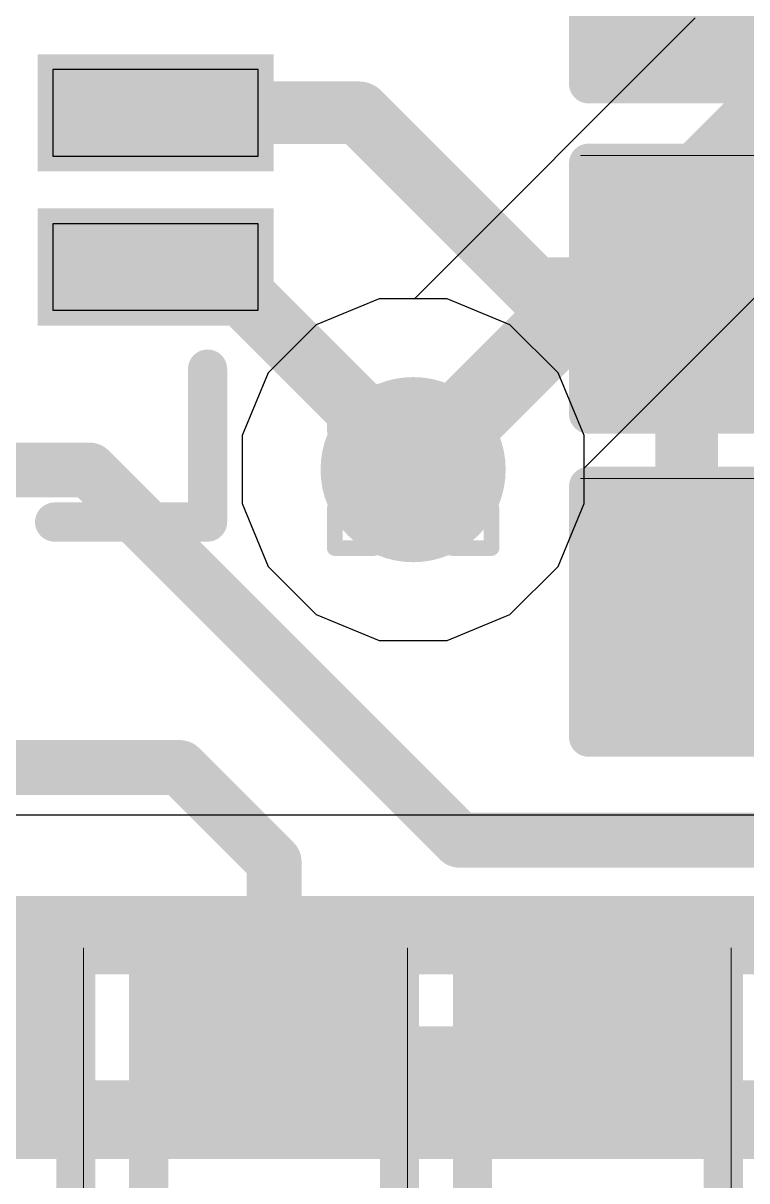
# Model space of a CAD drawing. Header units: inches. Extents: x -11 to 5379, y 0 to 5429.
# Drawn here: x 199.43 to 201.776, y 64.768 to 68.52 of the extents above; entities that cross this region are included whole.
import ezdxf

# ---------------------------------------------------------------- set-up
doc = ezdxf.new("R2010")
doc.units = ezdxf.units.IN
for name, color, linetype in [('Bottom Layer', 5, 'Continuous'), ('Drill Drawing', 1, 'Continuous'), ('GND', 16, 'Continuous'), ('PWR', 76, 'Continuous'), ('Top Layer', 1, 'Continuous'), ('Top Overlay', 2, 'Continuous'), ('Top Paste', 8, 'Continuous'), ('Top Solder', 216, 'Continuous'), ('Via Holes', 16, 'Continuous')]:
    doc.layers.add(name, color=color, linetype=linetype)

# ---------------------------------------------------------------- blocks, each defined once
blk = doc.blocks.new('24_QFN__4_4__105')
at = {"layer": 'Top Layer'}
for points in [[(2.24, -0.6101), (2.24, -0.8901), (1.575, -0.8901), (1.575, -0.6101)], [(2.24, -1.1099), (2.24, -1.3899), (1.575, -1.3899), (1.575, -1.1099)]]:
    blk.add_hatch(color=1, dxfattribs=at).paths.add_polyline_path(points)
at = {"layer": 'Top Solder'}
for points in [[(2.2901, -0.56), (2.2901, -0.9401), (1.525, -0.9401), (1.525, -0.56)], [(2.2901, -1.0599), (2.2901, -1.44), (1.525, -1.44), (1.525, -1.0599)]]:
    blk.add_hatch(color=216, dxfattribs=at).paths.add_polyline_path(points)
at = {"layer": 'Top Overlay'}
for points in [[(2.0762, -2.0762, 0.127, 0.127, 0), (2.0762, -1.5805, 0.127, 0.127, 0)], [(1.5805, -2.0762, 0.127, 0.127, 0), (2.0762, -2.0762, 0.127, 0.127, 0)]]:
    blk.add_lwpolyline(points, format="xyseb", dxfattribs=at)
for points in [[(2.0444, -1.5805, 0.0635, 0.0635, 1), (2.1079, -1.5805, 0.0635, 0.0635, 1)], [(1.5487, -2.0762, 0.0635, 0.0635, 1), (1.6122, -2.0762, 0.0635, 0.0635, 1)], [(2.0444, -2.0762, 0.0635, 0.0635, 1), (2.1079, -2.0762, 0.0635, 0.0635, 1)], [(2.0444, -2.0762, 0.0635, 0.0635, 1), (2.1079, -2.0762, 0.0635, 0.0635, 1)]]:
    blk.add_lwpolyline(points, format="xyseb", close=True, dxfattribs=at)
at = {"layer": 'Top Paste'}
for p, q in [((2.24, -0.61), (1.575, -0.61)), ((1.575, -0.61), (1.575, -0.89)), ((2.24, -0.61), (2.24, -0.61)), ((2.24, -0.89), (2.24, -0.61)), ((1.575, -0.89), (2.24, -0.89)), ((2.24, -1.11), (1.575, -1.11)), ((1.575, -1.11), (1.575, -1.39)), ((2.24, -1.11), (2.24, -1.11)), ((2.24, -1.39), (2.24, -1.11)), ((1.575, -1.39), (2.24, -1.39))]:
    blk.add_line(p, q, dxfattribs=at)
blk = doc.blocks.new('R___0402_335')
at = {"layer": 'Top Layer'}
for points in [[(-0.6985, -0.3175), (-0.6985, 0.3175), (-0.2413, 0.3175), (-0.2413, -0.3175)], [(0.2413, -0.3175), (0.2413, 0.3175), (0.6985, 0.3175), (0.6985, -0.3175)]]:
    blk.add_hatch(color=1, dxfattribs=at).paths.add_polyline_path(points)
at = {"layer": 'Top Paste'}
for points in [[(-0.6985, -0.3175), (-0.6985, 0.3175), (-0.2413, 0.3175), (-0.2413, -0.3175)], [(0.2413, -0.3175), (0.2413, 0.3175), (0.6985, 0.3175), (0.6985, -0.3175)]]:
    blk.add_hatch(color=8, dxfattribs=at).paths.add_polyline_path(points)
at = {"layer": 'Top Solder'}
for points in [[(-0.7535, -0.3725), (-0.7535, 0.3725), (-0.1863, 0.3725), (-0.1863, -0.3725)], [(0.1863, -0.3725), (0.1863, 0.3725), (0.7535, 0.3725), (0.7535, -0.3725)]]:
    blk.add_hatch(color=216, dxfattribs=at).paths.add_polyline_path(points)
at = {"layer": 'Top Overlay'}
for points in [[(-0.7874, 0.4064, 0.127, 0.127, 0), (-0.7874, -0.4064, 0.127, 0.127, 0)], [(0.7874, 0.4064, 0.127, 0.127, 0), (-0.7874, 0.4064, 0.127, 0.127, 0)], [(0.7874, 0.4064, 0.127, 0.127, 0), (0.7874, -0.4064, 0.127, 0.127, 0)], [(0.7874, -0.4064, 0.127, 0.127, 0), (-0.7874, -0.4064, 0.127, 0.127, 0)], [(0.8128, -0.4318, 0.00323, 0.00323, 0), (-0.8128, -0.4318, 0.00323, 0.00323, 0)]]:
    blk.add_lwpolyline(points, format="xyseb", dxfattribs=at)
for points in [[(-0.8191, 0.4064, 0.0635, 0.0635, 1), (-0.7556, 0.4064, 0.0635, 0.0635, 1)], [(-0.8191, 0.4064, 0.0635, 0.0635, 1), (-0.7556, 0.4064, 0.0635, 0.0635, 1)], [(0.7556, 0.4064, 0.0635, 0.0635, 1), (0.8191, 0.4064, 0.0635, 0.0635, 1)], [(0.7556, 0.4064, 0.0635, 0.0635, 1), (0.8191, 0.4064, 0.0635, 0.0635, 1)], [(-0.8191, -0.4064, 0.0635, 0.0635, 1), (-0.7556, -0.4064, 0.0635, 0.0635, 1)], [(-0.8191, -0.4064, 0.0635, 0.0635, 1), (-0.7556, -0.4064, 0.0635, 0.0635, 1)], [(0.7556, -0.4064, 0.0635, 0.0635, 1), (0.8191, -0.4064, 0.0635, 0.0635, 1)], [(0.7556, -0.4064, 0.0635, 0.0635, 1), (0.8191, -0.4064, 0.0635, 0.0635, 1)], [(-0.8136, -0.4318, 0.00161, 0.00161, 1), (-0.812, -0.4318, 0.00161, 0.00161, 1)], [(0.812, -0.4318, 0.00161, 0.00161, 1), (0.8136, -0.4318, 0.00161, 0.00161, 1)]]:
    blk.add_lwpolyline(points, format="xyseb", close=True, dxfattribs=at)
blk = doc.blocks.new('R___0402_338')
at = {"layer": 'Top Layer'}
for points in [[(-0.6985, -0.3175), (-0.6985, 0.3175), (-0.2413, 0.3175), (-0.2413, -0.3175)], [(0.2413, -0.3175), (0.2413, 0.3175), (0.6985, 0.3175), (0.6985, -0.3175)]]:
    blk.add_hatch(color=1, dxfattribs=at).paths.add_polyline_path(points)
at = {"layer": 'Top Paste'}
for points in [[(-0.6985, -0.3175), (-0.6985, 0.3175), (-0.2413, 0.3175), (-0.2413, -0.3175)], [(0.2413, -0.3175), (0.2413, 0.3175), (0.6985, 0.3175), (0.6985, -0.3175)]]:
    blk.add_hatch(color=8, dxfattribs=at).paths.add_polyline_path(points)
at = {"layer": 'Top Solder'}
for points in [[(-0.7535, -0.3725), (-0.7535, 0.3725), (-0.1863, 0.3725), (-0.1863, -0.3725)], [(0.1863, -0.3725), (0.1863, 0.3725), (0.7535, 0.3725), (0.7535, -0.3725)]]:
    blk.add_hatch(color=216, dxfattribs=at).paths.add_polyline_path(points)
at = {"layer": 'Top Overlay'}
for points in [[(-0.7874, 0.4064, 0.127, 0.127, 0), (-0.7874, -0.4064, 0.127, 0.127, 0)], [(0.7874, 0.4064, 0.127, 0.127, 0), (-0.7874, 0.4064, 0.127, 0.127, 0)], [(0.7874, 0.4064, 0.127, 0.127, 0), (0.7874, -0.4064, 0.127, 0.127, 0)], [(0.7874, -0.4064, 0.127, 0.127, 0), (-0.7874, -0.4064, 0.127, 0.127, 0)], [(0.8128, -0.4318, 0.00323, 0.00323, 0), (-0.8128, -0.4318, 0.00323, 0.00323, 0)]]:
    blk.add_lwpolyline(points, format="xyseb", dxfattribs=at)
for points in [[(-0.8191, 0.4064, 0.0635, 0.0635, 1), (-0.7556, 0.4064, 0.0635, 0.0635, 1)], [(-0.8191, 0.4064, 0.0635, 0.0635, 1), (-0.7556, 0.4064, 0.0635, 0.0635, 1)], [(0.7556, 0.4064, 0.0635, 0.0635, 1), (0.8191, 0.4064, 0.0635, 0.0635, 1)], [(0.7556, 0.4064, 0.0635, 0.0635, 1), (0.8191, 0.4064, 0.0635, 0.0635, 1)], [(-0.8191, -0.4064, 0.0635, 0.0635, 1), (-0.7556, -0.4064, 0.0635, 0.0635, 1)], [(-0.8191, -0.4064, 0.0635, 0.0635, 1), (-0.7556, -0.4064, 0.0635, 0.0635, 1)], [(0.7556, -0.4064, 0.0635, 0.0635, 1), (0.8191, -0.4064, 0.0635, 0.0635, 1)], [(0.7556, -0.4064, 0.0635, 0.0635, 1), (0.8191, -0.4064, 0.0635, 0.0635, 1)], [(-0.8136, -0.4318, 0.00161, 0.00161, 1), (-0.812, -0.4318, 0.00161, 0.00161, 1)], [(0.812, -0.4318, 0.00161, 0.00161, 1), (0.8136, -0.4318, 0.00161, 0.00161, 1)]]:
    blk.add_lwpolyline(points, format="xyseb", close=True, dxfattribs=at)
blk = doc.blocks.new('R___0402_339')
at = {"layer": 'Top Layer'}
for points in [[(-0.6985, -0.3175), (-0.6985, 0.3175), (-0.2413, 0.3175), (-0.2413, -0.3175)], [(0.2413, -0.3175), (0.2413, 0.3175), (0.6985, 0.3175), (0.6985, -0.3175)]]:
    blk.add_hatch(color=1, dxfattribs=at).paths.add_polyline_path(points)
at = {"layer": 'Top Paste'}
for points in [[(-0.6985, -0.3175), (-0.6985, 0.3175), (-0.2413, 0.3175), (-0.2413, -0.3175)], [(0.2413, -0.3175), (0.2413, 0.3175), (0.6985, 0.3175), (0.6985, -0.3175)]]:
    blk.add_hatch(color=8, dxfattribs=at).paths.add_polyline_path(points)
at = {"layer": 'Top Solder'}
for points in [[(-0.7535, -0.3725), (-0.7535, 0.3725), (-0.1863, 0.3725), (-0.1863, -0.3725)], [(0.1863, -0.3725), (0.1863, 0.3725), (0.7535, 0.3725), (0.7535, -0.3725)]]:
    blk.add_hatch(color=216, dxfattribs=at).paths.add_polyline_path(points)
at = {"layer": 'Top Overlay'}
for points in [[(-0.7874, 0.4064, 0.127, 0.127, 0), (-0.7874, -0.4064, 0.127, 0.127, 0)], [(-0.7874, 0.4064, 0.127, 0.127, 0), (0.7874, 0.4064, 0.127, 0.127, 0)], [(0.7874, 0.4064, 0.127, 0.127, 0), (0.7874, -0.4064, 0.127, 0.127, 0)], [(-0.7874, -0.4064, 0.127, 0.127, 0), (0.7874, -0.4064, 0.127, 0.127, 0)], [(-0.8128, -0.4318, 0.00323, 0.00323, 0), (0.8128, -0.4318, 0.00323, 0.00323, 0)]]:
    blk.add_lwpolyline(points, format="xyseb", dxfattribs=at)
for points in [[(-0.8191, 0.4064, 0.0635, 0.0635, 1), (-0.7556, 0.4064, 0.0635, 0.0635, 1)], [(-0.8191, 0.4064, 0.0635, 0.0635, 1), (-0.7556, 0.4064, 0.0635, 0.0635, 1)], [(0.7556, 0.4064, 0.0635, 0.0635, 1), (0.8191, 0.4064, 0.0635, 0.0635, 1)], [(0.7556, 0.4064, 0.0635, 0.0635, 1), (0.8191, 0.4064, 0.0635, 0.0635, 1)], [(-0.8191, -0.4064, 0.0635, 0.0635, 1), (-0.7556, -0.4064, 0.0635, 0.0635, 1)], [(-0.8191, -0.4064, 0.0635, 0.0635, 1), (-0.7556, -0.4064, 0.0635, 0.0635, 1)], [(0.7556, -0.4064, 0.0635, 0.0635, 1), (0.8191, -0.4064, 0.0635, 0.0635, 1)], [(0.7556, -0.4064, 0.0635, 0.0635, 1), (0.8191, -0.4064, 0.0635, 0.0635, 1)], [(-0.8136, -0.4318, 0.00161, 0.00161, 1), (-0.812, -0.4318, 0.00161, 0.00161, 1)], [(0.812, -0.4318, 0.00161, 0.00161, 1), (0.8136, -0.4318, 0.00161, 0.00161, 1)]]:
    blk.add_lwpolyline(points, format="xyseb", close=True, dxfattribs=at)
blk = doc.blocks.new('R___0402_341')
at = {"layer": 'Top Layer'}
for points in [[(-0.6985, -0.3175), (-0.6985, 0.3175), (-0.2413, 0.3175), (-0.2413, -0.3175)], [(0.2413, -0.3175), (0.2413, 0.3175), (0.6985, 0.3175), (0.6985, -0.3175)]]:
    blk.add_hatch(color=1, dxfattribs=at).paths.add_polyline_path(points)
at = {"layer": 'Top Paste'}
for points in [[(-0.6985, -0.3175), (-0.6985, 0.3175), (-0.2413, 0.3175), (-0.2413, -0.3175)], [(0.2413, -0.3175), (0.2413, 0.3175), (0.6985, 0.3175), (0.6985, -0.3175)]]:
    blk.add_hatch(color=8, dxfattribs=at).paths.add_polyline_path(points)
at = {"layer": 'Top Solder'}
for points in [[(-0.7535, -0.3725), (-0.7535, 0.3725), (-0.1863, 0.3725), (-0.1863, -0.3725)], [(0.1863, -0.3725), (0.1863, 0.3725), (0.7535, 0.3725), (0.7535, -0.3725)]]:
    blk.add_hatch(color=216, dxfattribs=at).paths.add_polyline_path(points)
at = {"layer": 'Top Overlay'}
for points in [[(-0.7874, 0.4064, 0.127, 0.127, 0), (-0.7874, -0.4064, 0.127, 0.127, 0)], [(-0.7874, 0.4064, 0.127, 0.127, 0), (0.7874, 0.4064, 0.127, 0.127, 0)], [(0.7874, 0.4064, 0.127, 0.127, 0), (0.7874, -0.4064, 0.127, 0.127, 0)], [(-0.7874, -0.4064, 0.127, 0.127, 0), (0.7874, -0.4064, 0.127, 0.127, 0)], [(-0.8128, -0.4318, 0.00323, 0.00323, 0), (0.8128, -0.4318, 0.00323, 0.00323, 0)]]:
    blk.add_lwpolyline(points, format="xyseb", dxfattribs=at)
for points in [[(-0.8191, 0.4064, 0.0635, 0.0635, 1), (-0.7556, 0.4064, 0.0635, 0.0635, 1)], [(-0.8191, 0.4064, 0.0635, 0.0635, 1), (-0.7556, 0.4064, 0.0635, 0.0635, 1)], [(0.7556, 0.4064, 0.0635, 0.0635, 1), (0.8191, 0.4064, 0.0635, 0.0635, 1)], [(0.7556, 0.4064, 0.0635, 0.0635, 1), (0.8191, 0.4064, 0.0635, 0.0635, 1)], [(-0.8191, -0.4064, 0.0635, 0.0635, 1), (-0.7556, -0.4064, 0.0635, 0.0635, 1)], [(-0.8191, -0.4064, 0.0635, 0.0635, 1), (-0.7556, -0.4064, 0.0635, 0.0635, 1)], [(0.7556, -0.4064, 0.0635, 0.0635, 1), (0.8191, -0.4064, 0.0635, 0.0635, 1)], [(0.7556, -0.4064, 0.0635, 0.0635, 1), (0.8191, -0.4064, 0.0635, 0.0635, 1)], [(-0.8136, -0.4318, 0.00161, 0.00161, 1), (-0.812, -0.4318, 0.00161, 0.00161, 1)], [(0.812, -0.4318, 0.00161, 0.00161, 1), (0.8136, -0.4318, 0.00161, 0.00161, 1)]]:
    blk.add_lwpolyline(points, format="xyseb", close=True, dxfattribs=at)
blk = doc.blocks.new('R___0402_352')
at = {"layer": 'Top Layer'}
for points in [[(-0.6985, -0.3175), (-0.6985, 0.3175), (-0.2413, 0.3175), (-0.2413, -0.3175)], [(0.2413, -0.3175), (0.2413, 0.3175), (0.6985, 0.3175), (0.6985, -0.3175)]]:
    blk.add_hatch(color=1, dxfattribs=at).paths.add_polyline_path(points)
at = {"layer": 'Top Paste'}
for points in [[(-0.6985, -0.3175), (-0.6985, 0.3175), (-0.2413, 0.3175), (-0.2413, -0.3175)], [(0.2413, -0.3175), (0.2413, 0.3175), (0.6985, 0.3175), (0.6985, -0.3175)]]:
    blk.add_hatch(color=8, dxfattribs=at).paths.add_polyline_path(points)
at = {"layer": 'Top Solder'}
for points in [[(-0.7535, -0.3725), (-0.7535, 0.3725), (-0.1863, 0.3725), (-0.1863, -0.3725)], [(0.1863, -0.3725), (0.1863, 0.3725), (0.7535, 0.3725), (0.7535, -0.3725)]]:
    blk.add_hatch(color=216, dxfattribs=at).paths.add_polyline_path(points)
at = {"layer": 'Top Overlay'}
for points in [[(-0.7874, 0.4064, 0.127, 0.127, 0), (-0.7874, -0.4064, 0.127, 0.127, 0)], [(0.7874, 0.4064, 0.127, 0.127, 0), (-0.7874, 0.4064, 0.127, 0.127, 0)], [(0.7874, 0.4064, 0.127, 0.127, 0), (0.7874, -0.4064, 0.127, 0.127, 0)], [(0.7874, -0.4064, 0.127, 0.127, 0), (-0.7874, -0.4064, 0.127, 0.127, 0)], [(0.8128, -0.4318, 0.00323, 0.00323, 0), (-0.8128, -0.4318, 0.00323, 0.00323, 0)]]:
    blk.add_lwpolyline(points, format="xyseb", dxfattribs=at)
for points in [[(-0.8191, 0.4064, 0.0635, 0.0635, 1), (-0.7556, 0.4064, 0.0635, 0.0635, 1)], [(-0.8191, 0.4064, 0.0635, 0.0635, 1), (-0.7556, 0.4064, 0.0635, 0.0635, 1)], [(0.7556, 0.4064, 0.0635, 0.0635, 1), (0.8191, 0.4064, 0.0635, 0.0635, 1)], [(0.7556, 0.4064, 0.0635, 0.0635, 1), (0.8191, 0.4064, 0.0635, 0.0635, 1)], [(-0.8191, -0.4064, 0.0635, 0.0635, 1), (-0.7556, -0.4064, 0.0635, 0.0635, 1)], [(-0.8191, -0.4064, 0.0635, 0.0635, 1), (-0.7556, -0.4064, 0.0635, 0.0635, 1)], [(0.7556, -0.4064, 0.0635, 0.0635, 1), (0.8191, -0.4064, 0.0635, 0.0635, 1)], [(0.7556, -0.4064, 0.0635, 0.0635, 1), (0.8191, -0.4064, 0.0635, 0.0635, 1)], [(-0.8136, -0.4318, 0.00161, 0.00161, 1), (-0.812, -0.4318, 0.00161, 0.00161, 1)], [(0.812, -0.4318, 0.00161, 0.00161, 1), (0.8136, -0.4318, 0.00161, 0.00161, 1)]]:
    blk.add_lwpolyline(points, format="xyseb", close=True, dxfattribs=at)
blk = doc.blocks.new('R___0402_354')
at = {"layer": 'Top Layer'}
for points in [[(-0.6985, -0.3175), (-0.6985, 0.3175), (-0.2413, 0.3175), (-0.2413, -0.3175)], [(0.2413, -0.3175), (0.2413, 0.3175), (0.6985, 0.3175), (0.6985, -0.3175)]]:
    blk.add_hatch(color=1, dxfattribs=at).paths.add_polyline_path(points)
at = {"layer": 'Top Paste'}
for points in [[(-0.6985, -0.3175), (-0.6985, 0.3175), (-0.2413, 0.3175), (-0.2413, -0.3175)], [(0.2413, -0.3175), (0.2413, 0.3175), (0.6985, 0.3175), (0.6985, -0.3175)]]:
    blk.add_hatch(color=8, dxfattribs=at).paths.add_polyline_path(points)
at = {"layer": 'Top Solder'}
for points in [[(-0.7535, -0.3725), (-0.7535, 0.3725), (-0.1863, 0.3725), (-0.1863, -0.3725)], [(0.1863, -0.3725), (0.1863, 0.3725), (0.7535, 0.3725), (0.7535, -0.3725)]]:
    blk.add_hatch(color=216, dxfattribs=at).paths.add_polyline_path(points)
at = {"layer": 'Top Overlay'}
for points in [[(-0.7874, 0.4064, 0.127, 0.127, 0), (-0.7874, -0.4064, 0.127, 0.127, 0)], [(-0.7874, 0.4064, 0.127, 0.127, 0), (0.7874, 0.4064, 0.127, 0.127, 0)], [(0.7874, 0.4064, 0.127, 0.127, 0), (0.7874, -0.4064, 0.127, 0.127, 0)], [(-0.7874, -0.4064, 0.127, 0.127, 0), (0.7874, -0.4064, 0.127, 0.127, 0)], [(-0.8128, -0.4318, 0.00323, 0.00323, 0), (0.8128, -0.4318, 0.00323, 0.00323, 0)]]:
    blk.add_lwpolyline(points, format="xyseb", dxfattribs=at)
for points in [[(-0.8191, 0.4064, 0.0635, 0.0635, 1), (-0.7556, 0.4064, 0.0635, 0.0635, 1)], [(-0.8191, 0.4064, 0.0635, 0.0635, 1), (-0.7556, 0.4064, 0.0635, 0.0635, 1)], [(0.7556, 0.4064, 0.0635, 0.0635, 1), (0.8191, 0.4064, 0.0635, 0.0635, 1)], [(0.7556, 0.4064, 0.0635, 0.0635, 1), (0.8191, 0.4064, 0.0635, 0.0635, 1)], [(-0.8191, -0.4064, 0.0635, 0.0635, 1), (-0.7556, -0.4064, 0.0635, 0.0635, 1)], [(-0.8191, -0.4064, 0.0635, 0.0635, 1), (-0.7556, -0.4064, 0.0635, 0.0635, 1)], [(0.7556, -0.4064, 0.0635, 0.0635, 1), (0.8191, -0.4064, 0.0635, 0.0635, 1)], [(0.7556, -0.4064, 0.0635, 0.0635, 1), (0.8191, -0.4064, 0.0635, 0.0635, 1)], [(-0.8136, -0.4318, 0.00161, 0.00161, 1), (-0.812, -0.4318, 0.00161, 0.00161, 1)], [(0.812, -0.4318, 0.00161, 0.00161, 1), (0.8136, -0.4318, 0.00161, 0.00161, 1)]]:
    blk.add_lwpolyline(points, format="xyseb", close=True, dxfattribs=at)

msp = doc.modelspace()

# ---------------------------------------------------------------- hatches: boundary and pattern name
at = {"layer": 'Bottom Layer'}
h = msp.add_hatch(color=5, dxfattribs=at)
edge = h.paths.add_edge_path()
edge.add_arc((200.6939, 67.0726), 0.3, 0, 360)
at = {"layer": 'GND'}
h = msp.add_hatch(color=16, dxfattribs=at)
edge = h.paths.add_edge_path()
edge.add_arc((200.6939, 67.0726), 0.3, 0, 360)
at = {"layer": 'PWR'}
h = msp.add_hatch(color=76, dxfattribs=at)
edge = h.paths.add_edge_path()
edge.add_arc((200.6939, 67.0726), 0.3, 0, 360)
at = {"layer": 'Top Layer'}
h = msp.add_hatch(color=1, dxfattribs=at)
edge = h.paths.add_edge_path()
edge.add_arc((200.6939, 67.0726), 0.3, 0, 360)
at = {"layer": 'Via Holes'}
h = msp.add_hatch(color=7, dxfattribs=at)
edge = h.paths.add_edge_path()
edge.add_arc((200.6939, 67.0726), 0.15, 0, 360)

# ---------------------------------------------------------------- linework, layer by layer
at = {"layer": 'Bottom Layer'}
for p, q in [((201.6084, 68.5365), (200.6985, 67.6266)), ((201.2479, 67.0772), (202.2657, 68.095)), ((200.5837, 67.6266), (200.3801, 67.5423)), ((200.6985, 67.6266), (200.5837, 67.6266)), ((200.3801, 67.5423), (200.2243, 67.3864)), ((200.2243, 67.3864), (200.1399, 67.1828)), ((200.1399, 67.1828), (200.1399, 66.9624)), ((201.2479, 66.9624), (201.2479, 67.0772)), ((200.1399, 66.9624), (200.2243, 66.7588)), ((201.1636, 66.7588), (201.2479, 66.9624)), ((200.2243, 66.7588), (200.3801, 66.6029)), ((201.0077, 66.6029), (201.1636, 66.7588)), ((200.3801, 66.6029), (200.5837, 66.5186)), ((200.8041, 66.5186), (201.0077, 66.6029)), ((200.5837, 66.5186), (200.8041, 66.5186)), ((202.9301, 65.9527), (198.3233, 65.9527))]:
    msp.add_line(p, q, dxfattribs=at)
for points in [[(200.6939, 67.0726, 0.254, 0.254, 0), (201.9969, 68.3756, 0.254, 0.254, 0)], [(190.5145, 65.5643, 0.254, 0.254, 0), (203.4863, 65.5643, 0.254, 0.254, 0)], [(190.2667, 64.9661, 0.254, 0.254, 0), (203.734, 64.9661, 0.254, 0.254, 0)]]:
    msp.add_lwpolyline(points, format="xyseb", dxfattribs=at)
msp.add_lwpolyline([(200.6304, 67.0726, 0.127, 0.127, 1), (200.7574, 67.0726, 0.127, 0.127, 1)], format="xyseb", close=True, dxfattribs=at)
at = {"layer": 'Drill Drawing'}
for points in [[(200.4399, 67.1996, 0.0508, 0.0508, 0), (200.4399, 67.3266, 0.0508, 0.0508, 0)], [(200.4399, 67.3266, 0.0508, 0.0508, 0), (200.5669, 67.3266, 0.0508, 0.0508, 0)], [(200.5669, 67.3266, 0.0508, 0.0508, 0), (200.6939, 67.1996, 0.0508, 0.0508, 0)], [(200.6939, 67.1996, 0.0508, 0.0508, 0), (200.8209, 67.3266, 0.0508, 0.0508, 0)], [(200.8209, 67.3266, 0.0508, 0.0508, 0), (200.9479, 67.3266, 0.0508, 0.0508, 0)], [(200.9479, 67.1996, 0.0508, 0.0508, 0), (200.9479, 67.3266, 0.0508, 0.0508, 0)], [(200.4399, 67.1996, 0.0508, 0.0508, 0), (200.5669, 67.0726, 0.0508, 0.0508, 0)], [(200.8209, 67.0726, 0.0508, 0.0508, 0), (200.9479, 67.1996, 0.0508, 0.0508, 0)], [(200.4399, 66.9456, 0.0508, 0.0508, 0), (200.5669, 67.0726, 0.0508, 0.0508, 0)], [(200.8209, 67.0726, 0.0508, 0.0508, 0), (200.9479, 66.9456, 0.0508, 0.0508, 0)], [(200.4399, 66.8186, 0.0508, 0.0508, 0), (200.4399, 66.9456, 0.0508, 0.0508, 0)], [(200.5669, 66.8186, 0.0508, 0.0508, 0), (200.6939, 66.9456, 0.0508, 0.0508, 0)], [(200.6939, 66.9456, 0.0508, 0.0508, 0), (200.8209, 66.8186, 0.0508, 0.0508, 0)], [(200.9479, 66.8186, 0.0508, 0.0508, 0), (200.9479, 66.9456, 0.0508, 0.0508, 0)], [(200.4399, 66.8186, 0.0508, 0.0508, 0), (200.5669, 66.8186, 0.0508, 0.0508, 0)], [(200.8209, 66.8186, 0.0508, 0.0508, 0), (200.9479, 66.8186, 0.0508, 0.0508, 0)]]:
    msp.add_lwpolyline(points, format="xyseb", dxfattribs=at)
for points in [[(200.4272, 67.3266, 0.0254, 0.0254, 1), (200.4526, 67.3266, 0.0254, 0.0254, 1)], [(200.4272, 67.3266, 0.0254, 0.0254, 1), (200.4526, 67.3266, 0.0254, 0.0254, 1)], [(200.5542, 67.3266, 0.0254, 0.0254, 1), (200.5796, 67.3266, 0.0254, 0.0254, 1)], [(200.5542, 67.3266, 0.0254, 0.0254, 1), (200.5796, 67.3266, 0.0254, 0.0254, 1)], [(200.8082, 67.3266, 0.0254, 0.0254, 1), (200.8336, 67.3266, 0.0254, 0.0254, 1)], [(200.8082, 67.3266, 0.0254, 0.0254, 1), (200.8336, 67.3266, 0.0254, 0.0254, 1)], [(200.9352, 67.3266, 0.0254, 0.0254, 1), (200.9606, 67.3266, 0.0254, 0.0254, 1)], [(200.9352, 67.3266, 0.0254, 0.0254, 1), (200.9606, 67.3266, 0.0254, 0.0254, 1)], [(200.4272, 67.1996, 0.0254, 0.0254, 1), (200.4526, 67.1996, 0.0254, 0.0254, 1)], [(200.4272, 67.1996, 0.0254, 0.0254, 1), (200.4526, 67.1996, 0.0254, 0.0254, 1)], [(200.6812, 67.1996, 0.0254, 0.0254, 1), (200.7066, 67.1996, 0.0254, 0.0254, 1)], [(200.6812, 67.1996, 0.0254, 0.0254, 1), (200.7066, 67.1996, 0.0254, 0.0254, 1)], [(200.9352, 67.1996, 0.0254, 0.0254, 1), (200.9606, 67.1996, 0.0254, 0.0254, 1)], [(200.9352, 67.1996, 0.0254, 0.0254, 1), (200.9606, 67.1996, 0.0254, 0.0254, 1)], [(200.5542, 67.0726, 0.0254, 0.0254, 1), (200.5796, 67.0726, 0.0254, 0.0254, 1)], [(200.5542, 67.0726, 0.0254, 0.0254, 1), (200.5796, 67.0726, 0.0254, 0.0254, 1)], [(200.8082, 67.0726, 0.0254, 0.0254, 1), (200.8336, 67.0726, 0.0254, 0.0254, 1)], [(200.8082, 67.0726, 0.0254, 0.0254, 1), (200.8336, 67.0726, 0.0254, 0.0254, 1)], [(200.4272, 66.9456, 0.0254, 0.0254, 1), (200.4526, 66.9456, 0.0254, 0.0254, 1)], [(200.4272, 66.9456, 0.0254, 0.0254, 1), (200.4526, 66.9456, 0.0254, 0.0254, 1)], [(200.6812, 66.9456, 0.0254, 0.0254, 1), (200.7066, 66.9456, 0.0254, 0.0254, 1)], [(200.6812, 66.9456, 0.0254, 0.0254, 1), (200.7066, 66.9456, 0.0254, 0.0254, 1)], [(200.9352, 66.9456, 0.0254, 0.0254, 1), (200.9606, 66.9456, 0.0254, 0.0254, 1)], [(200.9352, 66.9456, 0.0254, 0.0254, 1), (200.9606, 66.9456, 0.0254, 0.0254, 1)], [(200.4272, 66.8186, 0.0254, 0.0254, 1), (200.4526, 66.8186, 0.0254, 0.0254, 1)], [(200.4272, 66.8186, 0.0254, 0.0254, 1), (200.4526, 66.8186, 0.0254, 0.0254, 1)], [(200.5542, 66.8186, 0.0254, 0.0254, 1), (200.5796, 66.8186, 0.0254, 0.0254, 1)], [(200.5542, 66.8186, 0.0254, 0.0254, 1), (200.5796, 66.8186, 0.0254, 0.0254, 1)], [(200.8082, 66.8186, 0.0254, 0.0254, 1), (200.8336, 66.8186, 0.0254, 0.0254, 1)], [(200.8082, 66.8186, 0.0254, 0.0254, 1), (200.8336, 66.8186, 0.0254, 0.0254, 1)], [(200.9352, 66.8186, 0.0254, 0.0254, 1), (200.9606, 66.8186, 0.0254, 0.0254, 1)], [(200.9352, 66.8186, 0.0254, 0.0254, 1), (200.9606, 66.8186, 0.0254, 0.0254, 1)]]:
    msp.add_lwpolyline(points, format="xyseb", close=True, dxfattribs=at)
at = {"layer": 'GND'}
for p, q in [((200.5837, 67.6266), (200.3801, 67.5423)), ((200.8041, 67.6266), (200.5837, 67.6266)), ((201.0077, 67.5423), (200.8041, 67.6266)), ((200.3801, 67.5423), (200.2243, 67.3864)), ((201.1636, 67.3864), (201.0077, 67.5423)), ((200.2243, 67.3864), (200.1399, 67.1828)), ((201.2479, 67.1828), (201.1636, 67.3864)), ((200.1399, 67.1828), (200.1399, 66.9624)), ((201.2479, 66.9624), (201.2479, 67.1828)), ((200.1399, 66.9624), (200.2243, 66.7588)), ((201.1636, 66.7588), (201.2479, 66.9624)), ((200.2243, 66.7588), (200.3801, 66.6029)), ((201.0077, 66.6029), (201.1636, 66.7588)), ((200.3801, 66.6029), (200.5837, 66.5186)), ((200.8041, 66.5186), (201.0077, 66.6029)), ((200.5837, 66.5186), (200.8041, 66.5186))]:
    msp.add_line(p, q, dxfattribs=at)
at = {"layer": 'PWR'}
for p, q in [((200.5837, 67.6266), (200.3801, 67.5423)), ((200.8041, 67.6266), (200.5837, 67.6266)), ((201.0077, 67.5423), (200.8041, 67.6266)), ((200.3801, 67.5423), (200.2243, 67.3864)), ((201.1636, 67.3864), (201.0077, 67.5423)), ((200.2243, 67.3864), (200.1399, 67.1828)), ((201.2479, 67.1828), (201.1636, 67.3864)), ((200.1399, 67.1828), (200.1399, 66.9624)), ((201.2479, 66.9624), (201.2479, 67.1828)), ((200.1399, 66.9624), (200.2243, 66.7588)), ((201.1636, 66.7588), (201.2479, 66.9624)), ((200.2243, 66.7588), (200.3801, 66.6029)), ((201.0077, 66.6029), (201.1636, 66.7588)), ((200.3801, 66.6029), (200.5837, 66.5186)), ((200.8041, 66.5186), (201.0077, 66.6029)), ((200.5837, 66.5186), (200.8041, 66.5186))]:
    msp.add_line(p, q, dxfattribs=at)
at = {"layer": 'Top Layer'}
for points in [[(199.8591, 68.229, 0.2032, 0.2032, 0), (200.5184, 68.229, 0.2032, 0.2032, 0)], [(200.5184, 68.229, 0.2032, 0.2032, 0), (201.0882, 67.6592, 0.2032, 0.2032, 0)], [(199.8591, 67.7291, 0.2032, 0.2032, 0), (200.0516, 67.7291, 0.2032, 0.2032, 0)], [(200.0516, 67.7291, 0.2032, 0.2032, 0), (200.09, 67.6907, 0.2032, 0.2032, 0)], [(200.09, 67.6902, 0.2032, 0.2032, 0), (200.09, 67.6907, 0.2032, 0.2032, 0)], [(200.09, 67.6902, 0.2032, 0.2032, 0), (200.6939, 67.0863, 0.2032, 0.2032, 0)], [(201.0882, 67.6592, 0.2032, 0.2032, 0), (201.5802, 67.6592, 0.2032, 0.2032, 0)], [(201.5802, 66.612, 0.2032, 0.2032, 0), (201.5802, 67.6592, 0.2032, 0.2032, 0)], [(199.2015, 67.0715, 0.1778, 0.1778, 0), (199.6446, 67.0715, 0.1778, 0.1778, 0)], [(199.6446, 67.0715, 0.1778, 0.1778, 0), (200.8445, 65.8716, 0.1778, 0.1778, 0)], [(199.2329, 66.1073, 0.1778, 0.1778, 0), (199.9378, 66.1073, 0.1778, 0.1778, 0)], [(199.9378, 66.1073, 0.1778, 0.1778, 0), (200.2435, 65.8015, 0.1778, 0.1778, 0)], [(200.8445, 65.8716, 0.1778, 0.1778, 0), (202.1161, 65.8716, 0.1778, 0.1778, 0)], [(200.2435, 65.1792, 0.1778, 0.1778, 0), (200.2435, 65.8015, 0.1778, 0.1778, 0)], [(200.2435, 65.1792, 0.1778, 0.1778, 0), (201.2929, 65.1792, 0.1778, 0.1778, 0)]]:
    msp.add_lwpolyline(points, format="xyseb", dxfattribs=at)
for points in [[(199.8083, 68.229, 0.1016, 0.1016, 1), (199.9099, 68.229, 0.1016, 0.1016, 1)], [(200.4676, 68.229, 0.1016, 0.1016, 1), (200.5692, 68.229, 0.1016, 0.1016, 1)], [(200.4676, 68.229, 0.1016, 0.1016, 1), (200.5692, 68.229, 0.1016, 0.1016, 1)], [(199.8083, 67.7291, 0.1016, 0.1016, 1), (199.9099, 67.7291, 0.1016, 0.1016, 1)], [(200.0008, 67.7291, 0.1016, 0.1016, 1), (200.1024, 67.7291, 0.1016, 0.1016, 1)], [(200.0008, 67.7291, 0.1016, 0.1016, 1), (200.1024, 67.7291, 0.1016, 0.1016, 1)], [(200.0392, 67.6907, 0.1016, 0.1016, 1), (200.1408, 67.6907, 0.1016, 0.1016, 1)], [(200.0392, 67.6907, 0.1016, 0.1016, 1), (200.1408, 67.6907, 0.1016, 0.1016, 1)], [(200.0392, 67.6902, 0.1016, 0.1016, 1), (200.1408, 67.6902, 0.1016, 0.1016, 1)], [(200.0392, 67.6902, 0.1016, 0.1016, 1), (200.1408, 67.6902, 0.1016, 0.1016, 1)], [(201.0374, 67.6592, 0.1016, 0.1016, 1), (201.139, 67.6592, 0.1016, 0.1016, 1)], [(201.0374, 67.6592, 0.1016, 0.1016, 1), (201.139, 67.6592, 0.1016, 0.1016, 1)], [(201.5294, 67.6592, 0.1016, 0.1016, 1), (201.631, 67.6592, 0.1016, 0.1016, 1)], [(201.5294, 67.6592, 0.1016, 0.1016, 1), (201.631, 67.6592, 0.1016, 0.1016, 1)], [(199.6001, 67.0715, 0.0889, 0.0889, 1), (199.689, 67.0715, 0.0889, 0.0889, 1)], [(199.6001, 67.0715, 0.0889, 0.0889, 1), (199.689, 67.0715, 0.0889, 0.0889, 1)], [(200.6431, 67.0863, 0.1016, 0.1016, 1), (200.7447, 67.0863, 0.1016, 0.1016, 1)], [(201.5294, 66.612, 0.1016, 0.1016, 1), (201.631, 66.612, 0.1016, 0.1016, 1)], [(199.8934, 66.1073, 0.0889, 0.0889, 1), (199.9823, 66.1073, 0.0889, 0.0889, 1)], [(199.8934, 66.1073, 0.0889, 0.0889, 1), (199.9823, 66.1073, 0.0889, 0.0889, 1)], [(200.8, 65.8716, 0.0889, 0.0889, 1), (200.8889, 65.8716, 0.0889, 0.0889, 1)], [(200.8, 65.8716, 0.0889, 0.0889, 1), (200.8889, 65.8716, 0.0889, 0.0889, 1)], [(200.1991, 65.8015, 0.0889, 0.0889, 1), (200.288, 65.8015, 0.0889, 0.0889, 1)], [(200.1991, 65.8015, 0.0889, 0.0889, 1), (200.288, 65.8015, 0.0889, 0.0889, 1)], [(200.1991, 65.1792, 0.0889, 0.0889, 1), (200.288, 65.1792, 0.0889, 0.0889, 1)], [(200.1991, 65.1792, 0.0889, 0.0889, 1), (200.288, 65.1792, 0.0889, 0.0889, 1)], [(201.2484, 65.1792, 0.0889, 0.0889, 1), (201.3373, 65.1792, 0.0889, 0.0889, 1)]]:
    msp.add_lwpolyline(points, format="xyseb", close=True, dxfattribs=at)

# ---------------------------------------------------------------- block references
msp.add_blockref('24_QFN__4_4__105', (197.9516, 68.979))
for name, p, rotation in [('R___0402_338', (202.0501, 68.7291), 180), ('R___0402_335', (202.0501, 67.6592), 180), ('R___0402_352', (202.0501, 66.612), 180), ('R___0402_341', (199.1942, 64.7093), 90), ('R___0402_339', (200.2435, 64.7093), 90), ('R___0402_354', (201.2929, 64.7093), 90)]:
    msp.add_blockref(name, p, dxfattribs=dict(rotation=rotation))

doc.saveas('drawing.dxf')
